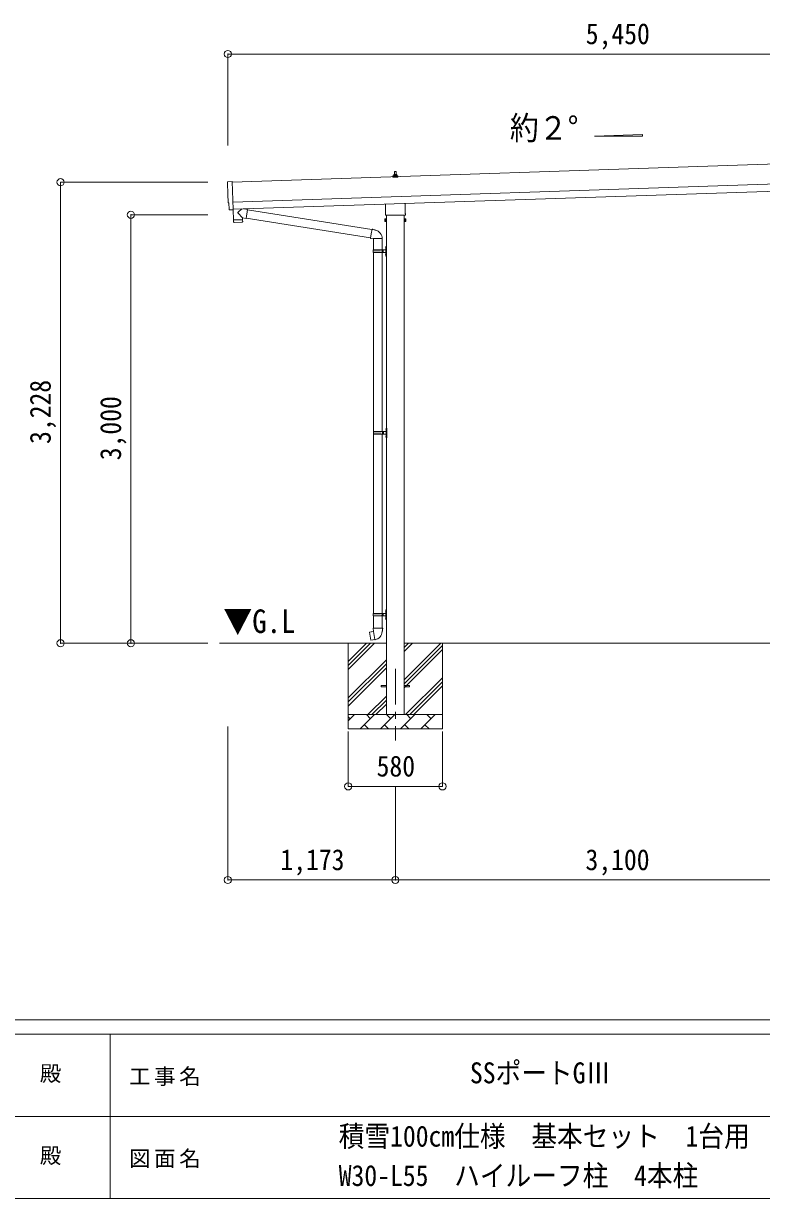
# Model space of a CAD drawing. Units: millimetres at full size, sheet at 1:50. Extents: x -14053 to 14053, y -9700 to 9700.
# Drawn here: x -1355 to 3812, y -9700 to -1472 of the extents above; entities that cross this region are included whole.
import ezdxf
from ezdxf.enums import TextEntityAlignment as Align

# ---------------------------------------------------------------- set-up
doc = ezdxf.new("R2010")
doc.units = ezdxf.units.MM
doc.header["$LTSCALE"] = 50
doc.header["$PDMODE"] = 32
doc.header["$PDSIZE"] = 50
doc.linetypes.add('CHAIN1', pattern=[8, 5, -1, 1, -1])
for name, color, linetype, lineweight in [('0-0_0', 7, 'Continuous', 9), ('0-1_Defpoints', 4, 'Continuous', 9), ('0-2_TEXT1', 7, 'Continuous', 9), ('0-4_OTH_LINE', 7, 'CHAIN1', 9), ('0-6_PARTS1', 6, 'Continuous', 9), ('0-7_PARTS2', 4, 'Continuous', 9), ('0-F', 6, 'Continuous', 9), ('F-0', 7, 'Continuous', 9)]:
    doc.layers.add(name, color=color, linetype=linetype, lineweight=lineweight)
doc.styles.add('ＭＳ ゴシック', font='')
doc.styles.get('ＭＳ ゴシック').set_extended_font_data('MS Gothic')

msp = doc.modelspace()

# ---------------------------------------------------------------- linework, layer by layer
at = {"layer": '0-0_0'}
for p, q in [((1186.05, -5811.95), (16.09, -5811.95)), ((918.55, -5811.95), (918.55, -6411.95)), ((918.55, -5997), (1103.6, -5811.95)), ((918.55, -5968.72), (1075.31, -5811.95)), ((918.55, -5940.43), (1047.03, -5811.95)), ((1311.05, -6067.05), (1566.14, -5811.95)), ((1311.05, -5869.06), (1368.15, -5811.95)), ((1311.05, -5840.77), (1339.87, -5811.95)), ((4286.05, -5811.95), (1311.05, -5811.95)), ((1311.05, -6095.33), (1578.55, -5827.83)), ((1578.55, -5811.95), (1578.55, -6411.95)), ((1311.05, -6123.62), (1578.55, -5856.12)), ((918.55, -6194.99), (1186.05, -5927.49)), ((918.55, -6223.27), (1186.05, -5955.77)), ((918.55, -6251.56), (1186.05, -5984.06)), ((1320.7, -6311.95), (1578.55, -6054.11)), ((1348.99, -6311.95), (1578.55, -6082.39)), ((1377.27, -6311.95), (1578.55, -6110.68)), ((1056.14, -6311.95), (1186.05, -6182.05)), ((1084.43, -6311.95), (1186.05, -6210.33)), ((1112.71, -6311.95), (1186.05, -6238.62)), ((918.55, -6311.95), (1578.55, -6311.95)), ((918.55, -6354.84), (961.44, -6311.95)), ((932.89, -6340.5), (918.55, -6326.16)), ((1002.86, -6411.95), (1102.86, -6311.95)), ((1074.31, -6340.5), (1045.75, -6311.95)), ((1144.28, -6411.95), (1244.28, -6311.95)), ((1215.73, -6340.5), (1187.18, -6311.95)), ((1285.7, -6411.95), (1385.7, -6311.95)), ((1357.15, -6340.5), (1328.6, -6311.95)), ((1427.12, -6411.95), (1527.12, -6311.95)), ((1498.57, -6340.5), (1470.02, -6311.95)), ((1575.26, -6311.95), (1578.55, -6308.67)), ((1578.55, -6411.95), (918.55, -6411.95)), ((1031.41, -6383.4), (1059.97, -6411.95)), ((1172.84, -6383.4), (1201.39, -6411.95)), ((1314.26, -6383.4), (1342.81, -6411.95)), ((1455.68, -6383.4), (1484.23, -6411.95))]:
    msp.add_line(p, q, dxfattribs=at)
at = {"layer": '0-1_Defpoints'}
for p, q in [((5489.91, -2403.87), (106.9, -2583.3)), ((111.56, -2723.22), (5494.58, -2543.79)), ((1230.3, -2548.19), (1230.3, -2540.47)), ((1266.8, -2548.19), (1230.3, -2548.19)), ((1230.68, -2539.69), (1266.41, -2539.69)), ((1231.06, -2539.5), (1237.78, -2537.87)), ((1238.16, -2537.69), (1258.93, -2537.69)), ((1238.55, -2536.9), (1238.55, -2532.69)), ((1239.55, -2532.69), (1257.55, -2532.69)), ((1242.55, -2532.69), (1243.27, -2509.16)), ((1244.27, -2508.19), (1252.82, -2508.19)), ((1253.82, -2509.16), (1254.55, -2532.69)), ((1258.55, -2536.9), (1258.55, -2532.69)), ((1266.03, -2539.5), (1259.31, -2537.87)), ((1266.8, -2548.19), (1266.8, -2540.47)), ((113.23, -2773.2), (5496.24, -2593.76)), ((93.73, -2777.62), (86.81, -2777.49)), ((113.32, -2775.96), (113.36, -2776.96)), ((1180.25, -2802.18), (1180.25, -2737.63)), ((1316.85, -2733.08), (1316.85, -2802.18)), ((1174.55, -2840.45), (1175.31, -2839.13)), ((1174.55, -2840.45), (1174.55, -2857.45)), ((1174.55, -2857.45), (1175.31, -2858.76)), ((1181.55, -2844.04), (1175.31, -2844.04)), ((1181.55, -2853.86), (1175.31, -2853.86)), ((1181.55, -2858.76), (1175.31, -2858.76)), ((1178.55, -2810.95), (1178.55, -2805.45)), ((1316.48, -2814.45), (1180.61, -2814.45)), ((1184.05, -2858.15), (1181.55, -2858.15)), ((1186.05, -2814.45), (1186.05, -6311.95)), ((1311.05, -6311.95), (1311.05, -2814.45)), ((1313.05, -2858.15), (1315.55, -2858.15)), ((1315.55, -2844.04), (1321.79, -2844.04)), ((1315.55, -2853.86), (1321.79, -2853.86)), ((1315.55, -2858.76), (1321.79, -2858.76)), ((1318.55, -2805.45), (1318.55, -2810.95)), ((1322.55, -2840.45), (1321.79, -2839.13)), ((1322.55, -2857.45), (1321.79, -2858.76)), ((1322.55, -2840.45), (1322.55, -2857.45)), ((1148.55, -6107.45), (1186.05, -6107.45)), ((1148.55, -6116.45), (1148.55, -6107.45)), ((1148.55, -6116.45), (1186.05, -6116.45)), ((1311.05, -6107.45), (1348.55, -6107.45)), ((1311.05, -6116.45), (1348.55, -6116.45)), ((1348.55, -6116.45), (1348.55, -6107.45))]:
    msp.add_line(p, q, dxfattribs=at)
for points in [[(75.23, -2580.92), (106.73, -2578.22), (113.32, -2775.96)], [(83.87, -2774.59), (82.3, -2727.59), (81.7, -2727.61)], [(94.47, -2777.32), (95.11, -2776.67), (113.36, -2776.97)], [(1181.55, -2858.76), (1181.55, -2839.13), (1175.31, -2839.13)], [(1181.55, -2858.15), (1181.55, -2839.75), (1184.05, -2839.75)], [(1315.55, -2858.15), (1315.55, -2839.75), (1313.05, -2839.75)], [(1315.55, -2858.76), (1315.55, -2839.13), (1321.79, -2839.13)]]:
    msp.add_lwpolyline(points, dxfattribs=at)
for points in [[(1184.05, -2859.45), (1184.05, -2838.45), (1186.05, -2838.45), (1186.05, -2859.45)], [(1313.05, -2859.45), (1313.05, -2838.45), (1311.05, -2838.45), (1311.05, -2859.45)]]:
    msp.add_lwpolyline(points, close=True, dxfattribs=at)
for centre, radius, start, end in [((1231.3, -2540.47), 1, 103.62699, 180), ((1237.55, -2536.9), 1, 283.62699, 0), ((1242.63, -2533.32), 4.13, 90, 171.17633), ((1239.55, -2533.69), 1, 90, 180), ((1244.27, -2509.19), 1, 90, 178.60509), ((1251.88, -2532.69), 4.83, 133.60282, 180), ((1245.21, -2532.69), 4.83, 0, 46.39718), ((1252.82, -2509.19), 1, 1.39491, 90), ((1254.46, -2533.32), 4.13, 8.82367, 90), ((1257.55, -2533.69), 1, 0, 90), ((1259.55, -2536.9), 1, 180, 256.37301), ((1265.8, -2540.47), 1, 0, 76.37301), ((1178.89, -2841.59), 4.34, 145.61575, 214.38425), ((1190.79, -2848.95), 16.24, 162.41205, 197.58795), ((1178.89, -2856.31), 4.34, 145.61575, 214.38425), ((1182.55, -2805.45), 4, 125.09963, 180), ((1182.55, -2810.95), 4, 180, 194.47751), ((1182.55, -2810.95), 4, 194.47751, 241.04498), ((1314.55, -2810.95), 4, 298.95502, 345.52249), ((1314.55, -2805.45), 4, 0, 54.90037), ((1314.55, -2810.95), 4, 345.52249, 0), ((1318.2, -2841.59), 4.34, 325.61575, 34.38425), ((1306.31, -2848.95), 16.24, 342.41205, 17.58795), ((1318.2, -2856.31), 4.34, 325.61575, 34.38425)]:
    msp.add_arc(centre, radius, start, end, dxfattribs=at)
for centre, major_axis, ratio, start_param, end_param in [((75.49, -2583.91), (-3, -0.1), 0.99863, 4.7647489, 6.2979817), ((-4685.38, -2813.07), (4760.73, 158.69), 0.99863, 6.2686928, 6.2979817), ((81.56, -2723.21), (-4.4, -0.15), 0.99863, 6.2686928, 7.8539816), ((86.87, -2774.48), (-2.11, -2.14), 0.9974, 5.5252311, 7.0411395), ((93.76, -2776.62), (-0.704, -0.714), 0.9974, 0.7579542, 1.5707963)]:
    msp.add_ellipse(centre, major_axis=major_axis, ratio=ratio, start_param=start_param, end_param=end_param, dxfattribs=at)
at = {"layer": '0-2_TEXT1'}
for p, q in [((174.65, -2771.15), (147.43, -2794.18)), ((212.34, -2774.44), (186.42, -2770.76)), ((212.34, -2774.44), (203.37, -2837.51)), ((212.57, -2776.35), (1084.68, -2915.2)), ((115.36, -2849.17), (116.03, -2862.21)), ((176.63, -2863.13), (119.12, -2865.05)), ((119.83, -2848.02), (119.88, -2849.02)), ((178.89, -2834.03), (147.4, -2801.51)), ((174.8, -2846.19), (174.81, -2847.19)), ((178.89, -2834.03), (203.37, -2837.51)), ((178.89, -2834.03), (179.29, -2846.04)), ((203.14, -2835.6), (1074.26, -2974.3)), ((1073.93, -2976.11), (1079.47, -2944.75)), ((1085, -2913.38), (1079.47, -2944.75)), ((1085, -2913.38), (1086.14, -2911.4)), ((1086.14, -2911.4), (1089.7, -2912.03)), ((1089.7, -2912.03), (1090.12, -2914.38)), ((1104.63, -2917.2), (1106.32, -2918.83)), ((1106.32, -2918.83), (1108.43, -2919.28)), ((1073.93, -2976.11), (1074.33, -2978.37)), ((1073.93, -2976.11), (1079.09, -2976.93)), ((1074.33, -2978.37), (1077.89, -2978.99)), ((1077.89, -2978.99), (1079.09, -2976.93)), ((1079.09, -2976.93), (1093.69, -2979.24)), ((1093.69, -2979.24), (1095.9, -2978.26)), ((1156.19, -2978.65), (1095.01, -2978.65)), ((1096.05, -2978.65), (1096.05, -3057.95)), ((1156.05, -2978.65), (1156.05, -3057.95)), ((1179.74, -3040.8), (1181.79, -3041.8)), ((1181.01, -3038.8), (1181.65, -3038.8)), ((1181.01, -3038.8), (1181.01, -3047.1)), ((1181.65, -3038.8), (1181.65, -3047.1)), ((1181.65, -3038.8), (1182.05, -3039.2)), ((1181.79, -3041.8), (1182.4, -3042.95)), ((1182.05, -3034.95), (1185.05, -3033.45)), ((1182.05, -3034.95), (1182.05, -3066.95)), ((1182.05, -3039.2), (1182.05, -3046.7)), ((1185.05, -3033.45), (1185.05, -3066.95)), ((1185.05, -3033.45), (1186.05, -3033.45)), ((1186.05, -3033.45), (1186.05, -3066.95)), ((1093.05, -3059.95), (1143.38, -3059.95)), ((1093.05, -3073.95), (1143.38, -3073.95)), ((1094.05, -3057.95), (1180.05, -3057.95)), ((1094.05, -3057.95), (1094.05, -3059.95)), ((1094.05, -3075.95), (1094.05, -3073.95)), ((1094.05, -3075.95), (1180.05, -3075.95)), ((1096.05, -3075.95), (1096.05, -4330.45)), ((1153.05, -3057.95), (1153.05, -3062.45)), ((1153.05, -3062.45), (1155.05, -3062.45)), ((1153.05, -3075.95), (1153.05, -3071.45)), ((1153.05, -3071.45), (1155.05, -3071.45)), ((1155.05, -3062.45), (1155.05, -3066.95)), ((1155.05, -3071.45), (1155.05, -3066.95)), ((1156.05, -3075.95), (1156.05, -4330.45)), ((1161.05, -3057.95), (1161.05, -3066.95)), ((1161.05, -3062.45), (1164.05, -3062.45)), ((1161.05, -3075.95), (1161.05, -3066.95)), ((1161.05, -3071.45), (1164.05, -3071.45)), ((1164.05, -3062.45), (1164.05, -3066.95)), ((1164.05, -3071.45), (1164.05, -3066.95)), ((1179.74, -3088.8), (1181.79, -3089.8)), ((1181.01, -3047.1), (1181.65, -3047.1)), ((1181.01, -3086.8), (1181.65, -3086.8)), ((1181.01, -3086.8), (1181.01, -3095.1)), ((1181.01, -3095.1), (1181.65, -3095.1)), ((1181.65, -3047.1), (1182.05, -3046.7)), ((1181.65, -3086.8), (1181.65, -3095.1)), ((1181.65, -3086.8), (1182.05, -3087.2)), ((1181.65, -3095.1), (1182.05, -3094.7)), ((1181.79, -3089.8), (1182.4, -3090.95)), ((1182.05, -3098.95), (1182.05, -3066.95)), ((1182.05, -3087.2), (1182.05, -3094.7)), ((1182.05, -3098.95), (1185.05, -3100.45)), ((1185.05, -3100.45), (1185.05, -3066.95)), ((1185.05, -3100.45), (1186.05, -3100.45)), ((1186.05, -3100.45), (1186.05, -3066.95)), ((1095.55, -4332.45), (1145.88, -4332.45)), ((1095.55, -4346.45), (1145.88, -4346.45)), ((1096.05, -4348.44), (1096.05, -5602.95)), ((1096.55, -4330.45), (1182.55, -4330.45)), ((1096.55, -4330.45), (1096.55, -4332.45)), ((1096.55, -4348.45), (1096.55, -4346.45)), ((1096.55, -4348.45), (1182.55, -4348.45)), ((1155.55, -4330.45), (1155.55, -4334.95)), ((1155.55, -4334.95), (1157.55, -4334.95)), ((1155.55, -4348.45), (1155.55, -4343.95)), ((1155.55, -4343.95), (1157.55, -4343.95)), ((1156.05, -4348.44), (1156.05, -5602.95)), ((1157.55, -4334.95), (1157.55, -4339.45)), ((1157.55, -4343.95), (1157.55, -4339.45)), ((1163.55, -4330.45), (1163.55, -4339.45)), ((1163.55, -4334.95), (1166.55, -4334.95)), ((1163.55, -4348.45), (1163.55, -4339.45)), ((1163.55, -4343.95), (1166.55, -4343.95)), ((1166.55, -4334.95), (1166.55, -4339.45)), ((1166.55, -4343.95), (1166.55, -4339.45)), ((1182.24, -4313.3), (1184.29, -4314.3)), ((1183.51, -4311.3), (1184.15, -4311.3)), ((1183.51, -4311.3), (1183.51, -4319.6)), ((1183.51, -4319.6), (1184.15, -4319.6)), ((1183.51, -4359.3), (1184.15, -4359.3)), ((1183.51, -4359.3), (1183.51, -4367.6)), ((1184.15, -4311.3), (1184.15, -4319.6)), ((1184.15, -4311.3), (1184.55, -4311.7)), ((1184.15, -4319.6), (1184.55, -4319.2)), ((1184.15, -4359.3), (1184.15, -4367.6)), ((1184.15, -4359.3), (1184.55, -4359.7)), ((1184.29, -4314.3), (1184.9, -4315.45)), ((1184.55, -4307.45), (1187.55, -4305.95)), ((1184.55, -4307.45), (1184.55, -4339.45)), ((1184.55, -4311.7), (1184.55, -4319.2)), ((1184.55, -4371.45), (1184.55, -4339.45)), ((1184.55, -4359.7), (1184.55, -4367.2)), ((1187.55, -4305.95), (1187.55, -4339.45)), ((1187.55, -4305.95), (1188.55, -4305.95)), ((1187.55, -4372.95), (1187.55, -4339.45)), ((1188.55, -4305.95), (1188.55, -4339.45)), ((1188.55, -4372.95), (1188.55, -4339.45)), ((1182.24, -4361.3), (1184.29, -4362.3)), ((1183.51, -4367.6), (1184.15, -4367.6)), ((1184.15, -4367.6), (1184.55, -4367.2)), ((1184.29, -4362.3), (1184.9, -4363.45)), ((1184.55, -4371.45), (1187.55, -4372.95)), ((1187.55, -4372.95), (1188.55, -4372.95)), ((1179.74, -5585.8), (1181.79, -5586.8)), ((1181.01, -5583.8), (1181.65, -5583.8)), ((1181.01, -5583.8), (1181.01, -5592.1)), ((1181.01, -5592.1), (1181.65, -5592.1)), ((1181.65, -5583.8), (1181.65, -5592.1)), ((1181.65, -5583.8), (1182.05, -5584.2)), ((1181.65, -5592.1), (1182.05, -5591.7)), ((1181.79, -5586.8), (1182.4, -5587.95)), ((1182.05, -5579.95), (1185.05, -5578.45)), ((1182.05, -5579.95), (1182.05, -5611.95)), ((1182.05, -5584.2), (1182.05, -5591.7)), ((1185.05, -5578.45), (1185.05, -5611.95)), ((1185.05, -5578.45), (1186.05, -5578.45)), ((1186.05, -5578.45), (1186.05, -5611.95)), ((1093.05, -5604.95), (1143.38, -5604.95)), ((1093.05, -5618.95), (1143.38, -5618.95)), ((1094.05, -5602.95), (1180.05, -5602.95)), ((1094.05, -5602.95), (1094.05, -5604.95)), ((1094.05, -5620.95), (1094.05, -5618.95)), ((1094.05, -5620.95), (1180.05, -5620.95)), ((1096.05, -5620.95), (1096.05, -5705.88)), ((1153.05, -5602.95), (1153.05, -5607.45)), ((1153.05, -5607.45), (1155.05, -5607.45)), ((1153.05, -5620.95), (1153.05, -5616.45)), ((1153.05, -5616.45), (1155.05, -5616.45)), ((1155.05, -5607.45), (1155.05, -5611.95)), ((1155.05, -5616.45), (1155.05, -5611.95)), ((1156.05, -5620.95), (1156.05, -5705.88)), ((1161.05, -5602.95), (1161.05, -5611.95)), ((1161.05, -5607.45), (1164.05, -5607.45)), ((1161.05, -5620.95), (1161.05, -5611.95)), ((1161.05, -5616.45), (1164.05, -5616.45)), ((1164.05, -5607.45), (1164.05, -5611.95)), ((1164.05, -5616.45), (1164.05, -5611.95)), ((1179.74, -5633.8), (1181.79, -5634.8)), ((1181.01, -5631.8), (1181.65, -5631.8)), ((1181.01, -5631.8), (1181.01, -5640.1)), ((1181.01, -5640.1), (1181.65, -5640.1)), ((1181.65, -5631.8), (1181.65, -5640.1)), ((1181.65, -5631.8), (1182.05, -5632.2)), ((1181.65, -5640.1), (1182.05, -5639.7)), ((1181.79, -5634.8), (1182.4, -5635.95)), ((1182.05, -5643.95), (1182.05, -5611.95)), ((1182.05, -5632.2), (1182.05, -5639.7)), ((1182.05, -5643.95), (1185.05, -5645.45)), ((1185.05, -5645.45), (1185.05, -5611.95)), ((1185.05, -5645.45), (1186.05, -5645.45)), ((1186.05, -5645.45), (1186.05, -5611.95)), ((1067.59, -5734.33), (1066.78, -5735.5)), ((1066.78, -5735.5), (1076.4, -5790.06)), ((1095.45, -5729.08), (1067.59, -5734.33)), ((1080.33, -5731.72), (1080.12, -5731.97)), ((1094.2, -5705.88), (1092.05, -5706.66)), ((1092.05, -5706.66), (1092.05, -5710.28)), ((1092.05, -5710.28), (1094.29, -5711.09)), ((1094.2, -5705.88), (1126.05, -5705.88)), ((1094.2, -5705.88), (1094.29, -5711.09)), ((1094.29, -5711.09), (1094.55, -5725.88)), ((1094.55, -5725.88), (1095.9, -5727.88)), ((1105.81, -5786.37), (1095.68, -5728.9)), ((1095.7, -5728.08), (1095.7, -5728.78)), ((1095.9, -5727.88), (1095.86, -5727.88)), ((1157.9, -5705.88), (1126.05, -5705.88)), ((1156.23, -5727.82), (1156.16, -5729.98)), ((1157.55, -5725.88), (1156.23, -5727.82)), ((1160.05, -5710.28), (1157.8, -5711.09)), ((1157.9, -5705.88), (1160.05, -5706.66)), ((1160.05, -5706.66), (1160.05, -5710.28)), ((1090.42, -5788.97), (1090.14, -5788.81)), ((1106.11, -5787.14), (1105.87, -5786.47))]:
    msp.add_line(p, q, dxfattribs=at)
for points in [[(112.96, -2776.96), (115.33, -2848.17), (179.29, -2846.04)], [(179.53, -2860.09), (179.33, -2847.04), (115.36, -2849.17)], [(1085, -2913.38), (1090.12, -2914.38), (1104.63, -2917.2)], [(1179.74, -3045.1), (1181.79, -3044.1), (1182.4, -3042.95)], [(1179.74, -3093.1), (1181.79, -3092.1), (1182.4, -3090.95)], [(1182.24, -4317.6), (1184.29, -4316.6), (1184.9, -4315.45)], [(1182.24, -4365.6), (1184.29, -4364.6), (1184.9, -4363.45)], [(1179.74, -5590.1), (1181.79, -5589.1), (1182.4, -5587.95)], [(1179.74, -5638.1), (1181.79, -5637.1), (1182.4, -5635.95)], [(1082.57, -5731.51), (1082.29, -5731.35), (1080.33, -5731.72)], [(1157.9, -5705.88), (1157.8, -5711.09), (1157.55, -5725.88)], [(1105.54, -5786.28), (1077.56, -5790.88), (1076.4, -5790.06)], [(1092.61, -5788.41), (1092.39, -5788.64), (1090.42, -5788.97)]]:
    msp.add_lwpolyline(points, dxfattribs=at)
for centre, radius, start, end in [((150.82, -2797.87), 5, 132.56466, 226.88314), ((119.02, -2862.05), 3, 182.90915, 271.95747), ((176.53, -2860.14), 3, 271.90915, 0.90915), ((1095.9, -2978.26), 60.3, 359.62495, 78), ((1185.34, -3042.95), 6, 136.21765, 223.78235), ((1141.8, -3066.95), 49.25, 171.82876, 180.00002), ((1141.8, -3066.95), 49.25, 180.00002, 188.17127), ((1143.38, -3057.95), 2, 270, 359.99998), ((1143.38, -3075.95), 2, 0.00005, 90.00004), ((1185.34, -3090.95), 6, 136.21765, 223.78235), ((1180.05, -3055.95), 2, 270, 359.99998), ((1180.05, -3077.95), 2, 0.00005, 90.00004), ((1144.3, -4339.45), 49.25, 171.82876, 180.00002), ((1144.3, -4339.45), 49.25, 180.00002, 188.17127), ((1145.88, -4330.45), 2, 270, 359.99998), ((1145.88, -4348.45), 2, 0.00005, 90.00004), ((1187.84, -4315.45), 6, 136.21765, 223.78235), ((1187.84, -4363.45), 6, 136.21765, 223.78235), ((1182.55, -4328.45), 2, 270, 359.99998), ((1182.55, -4350.45), 2, 0.00005, 90.00004), ((1185.34, -5587.95), 6, 136.21765, 223.78235), ((1141.8, -5611.95), 49.25, 171.82876, 180.00002), ((1141.8, -5611.95), 49.25, 180.00002, 188.17127), ((1143.38, -5602.95), 2, 270, 359.99998), ((1143.38, -5620.95), 2, 0.00005, 90.00004), ((1185.34, -5635.95), 6, 136.21765, 223.78235), ((1180.05, -5600.95), 2, 270, 359.99998), ((1180.05, -5622.95), 2, 0.00005, 90.00004), ((1095.4, -5728.78), 0.3, 280.66842, 0), ((1095.9, -5728.08), 0.2, 100, 180), ((1095.9, -5727.88), 60.3, 279.96938, 358), ((1105.59, -5786.58), 0.3, 20, 99.33158), ((1106.3, -5787.07), 0.2, 200, 279.96938)]:
    msp.add_arc(centre, radius, start, end, dxfattribs=at)
at = {"layer": '0-4_OTH_LINE'}
msp.add_line((1248.55, -5991.95), (1248.55, -6491.95), dxfattribs=at)
at = {"layer": '0-6_PARTS1'}
for p, q in [((75.6, -1686.22), (75.6, -2326.02)), ((-1095.8, -2583.9), (-64.54, -2583.9)), ((-603.32, -2811.95), (-64.54, -2811.95)), ((-1095.8, -5811.95), (-64.54, -5811.95)), ((-603.32, -5811.95), (-64.54, -5811.95)), ((75.5, -7469.78), (75.5, -6394.41)), ((918.55, -6814.25), (918.55, -6430.68)), ((1578.55, -6814.25), (1578.55, -6430.68)), ((918.55, -6814.25), (1578.55, -6814.25)), ((1248.55, -7469.78), (1248.55, -6814.25)), ((1248.55, -7469.78), (1248.55, -6814.25))]:
    msp.add_line(p, q, dxfattribs=at)
for p in [(75.6, -1686.22), (-1095.8, -2583.9), (-603.32, -2811.95), (-1095.8, -5811.95), (-603.32, -5811.95), (918.55, -6814.25), (1578.55, -6814.25), (75.5, -7469.78), (1248.55, -7469.78)]:
    msp.add_point(p, dxfattribs=at)
at = {"layer": '0-7_PARTS2'}
for p, q in [((2643.23, -2261.76), (2979.23, -2249.35)), ((2979.23, -2261.76), (2643.23, -2261.76)), ((2979.23, -2249.35), (2979.23, -2261.76))]:
    msp.add_line(p, q, dxfattribs=at)
at = {"layer": '0-F'}
for p, q in [((75.6, -1686.22), (5525.56, -1686.22)), ((-1095.8, -5811.95), (-1095.8, -2583.9)), ((-603.32, -5811.95), (-603.32, -2811.95)), ((1248.55, -7469.78), (75.5, -7469.78)), ((1248.55, -7469.78), (4348.55, -7469.78))]:
    msp.add_line(p, q, dxfattribs=at)
at = {"layer": 'F-0', "color": 5, "lineweight": 5}
for p, q in [((-14053.43, -8450), (13346.57, -8450)), ((-14053.43, -8550), (8901.98, -8550)), ((-748.03, -8550), (-748.03, -9700)), ((-5748.03, -9125), (4501.97, -9125)), ((-14053.43, -9700), (13346.57, -9700))]:
    msp.add_line(p, q, dxfattribs=at)

# ---------------------------------------------------------------- texts
at = {"layer": '0-0_0', "style": 'ＭＳ ゴシック', "width": 0.9}
msp.add_text('▼G.L', height=165, dxfattribs=at).set_placement((43.81, -5789.73), align=Align.BOTTOM_LEFT)
at = {"layer": '0-6_PARTS1', "color": 7, "style": 'ＭＳ ゴシック', "width": 0.9}
for s, p in [('5,450', (2581.83, -1661.22)), ('580', (1117.3, -6789.25)), ('1,173', (443.27, -7444.78)), ('3,100', (2579.8, -7444.78))]:
    msp.add_text(s, height=146.6, dxfattribs=at).set_placement(p, align=Align.BOTTOM_LEFT)
for s, p in [('3,228', (-1120.8, -4416.68)), ('3,000', (-628.32, -4530.7))]:
    msp.add_text(s, height=146.6, rotation=90, dxfattribs=at).set_placement(p, align=Align.BOTTOM_LEFT)
at = {"layer": '0-7_PARTS2', "color": 7, "style": 'ＭＳ ゴシック', "width": 0.9}
msp.add_text('約２°', height=165, dxfattribs=at).set_placement((2050.45, -2335.63), align=Align.BOTTOM_LEFT)
at = {"layer": 'F-0', "style": 'ＭＳ ゴシック'}
for p in [(-1240.88, -8912.5), (-1240.88, -9487.5)]:
    msp.add_text('殿', height=110, dxfattribs=at).set_placement(p, align=Align.BOTTOM_LEFT)
at = {"layer": 'F-0', "style": 'ＭＳ ゴシック', "width": 0.9}
for s, p in [('SSポートGⅢ', (1770.72, -8937.5)), ('積雪100cm仕様\u3000基本セット\u30001台用', (851.97, -9380.76)), ('W30-L55\u3000ハイルーフ柱\u30004本柱', (851.97, -9656.45))]:
    msp.add_text(s, height=146.6, dxfattribs=at).set_placement(p, align=Align.BOTTOM_LEFT)
at = {"layer": 'F-0', "char_height": 110, "attachment_point": 7, "style": 'ＭＳ ゴシック'}
for s, insert in [('\\T1.17;工事名', (-616.19, -8912.5)), ('\\T1.17;図面名', (-616.19, -9487.5))]:
    msp.add_mtext(s, dxfattribs=dict(at, insert=insert))

doc.saveas('drawing.dxf')
